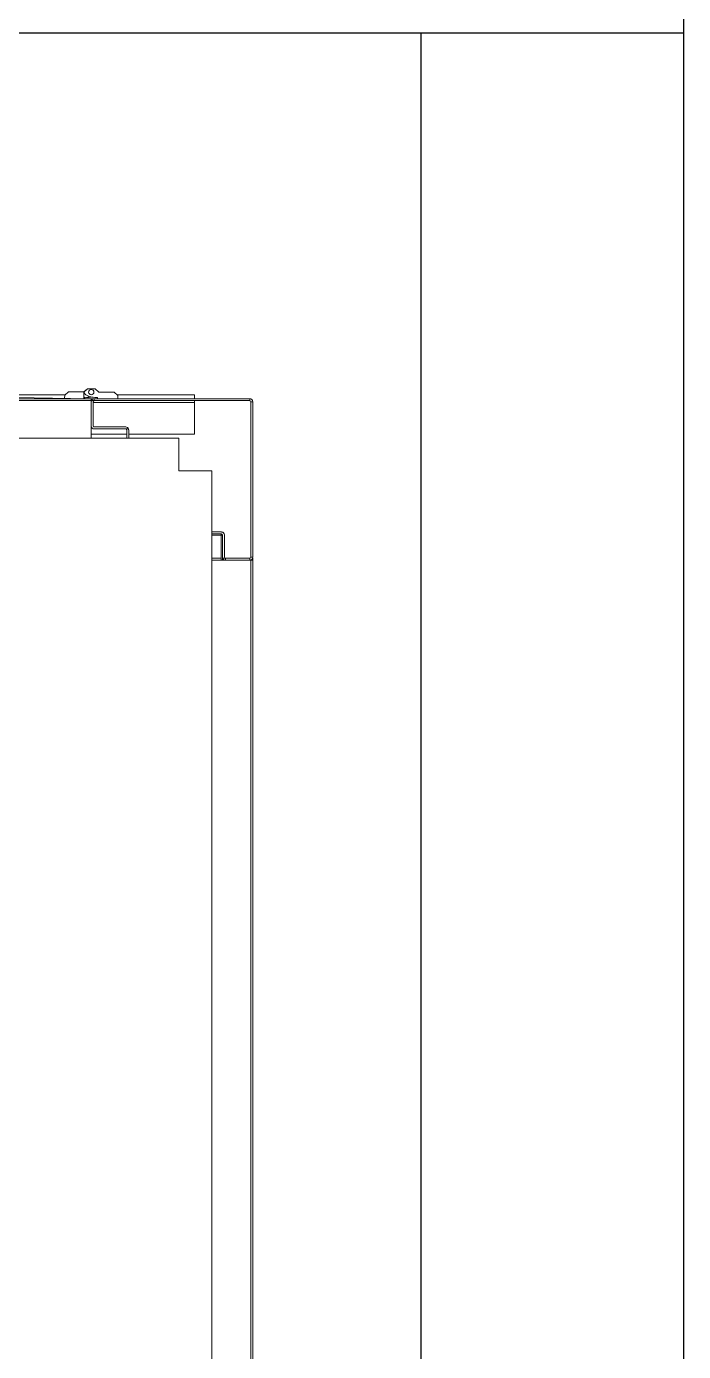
# Model space of a CAD drawing. Header units: millimetres. Extents: x 7703 to 14147, y -5820 to 95.
# Drawn here: x 12818.4 to 12868.4, y -3898.1 to -3797.2 of the extents above; entities that cross this region are included whole.
import ezdxf

# ---------------------------------------------------------------- set-up
doc = ezdxf.new("R2010")
doc.units = ezdxf.units.MM
doc.layers.add('Kıtc-002 Çizgi', color=7, linetype='Continuous')

# ---------------------------------------------------------------- blocks, each defined once
blk = doc.blocks.new('FD-100 SAG')
at = {"color": 1, "linetype": 'Continuous', "lineweight": 15}
for p, q in [((5354.3, 3281), (3994.3, 3281)), ((5354.3, 3282.5), (3995, 3282.5)), ((5354.3, 3281), (5354.3, 3282.5)), ((5354.3, 3282.5), (5355.8, 3282.5)), ((5354.3, 3251.2), (5354.3, 3281)), ((5354.3, 3281), (5354.4, 3281)), ((5355.8, 3280.2), (5354.3, 3280.2)), ((5354.3, 3280.2), (5354.3, 3261.7)), ((5355.8, 3282.5), (5355.8, 3282.3)), ((5355.8, 3280.2), (5355.8, 3261.7)), ((5356.5, 3282.5), (5356.5, 3281)), ((5475, 3282.5), (5356.5, 3282.5)), ((5475, 3281), (5356.5, 3281)), ((5475, 3281), (5475, 3282.5)), ((5477.3, 3280.2), (5475.8, 3280.2)), ((5475.8, 3161.7), (5475.8, 3280.2)), ((5477.3, 3161.7), (5477.3, 3280.2)), ((5354.3, 3261.7), (5355.8, 3261.7)), ((5355.8, 3261.7), (5355.8, 3261.7)), ((5355.8, 3259.6), (5355.8, 3261.7)), ((5355.8, 3261.6), (5355.8, 3261.6)), ((5373.5, 3261), (5356.5, 3261)), ((5422.3, 3251.2), (4342.3, 3251.2)), ((5356.5, 3259.5), (5354.3, 3259.5)), ((5373.3, 3258.5), (5354.3, 3258.5)), ((5355.8, 3259.6), (5355.8, 3259.5)), ((5355.8, 3258.5), (5355.8, 3251.2)), ((5373.5, 3259.5), (5356.5, 3259.5)), ((5373.3, 3258.5), (5373.3, 3259.5)), ((5374.3, 3258.5), (5373.3, 3258.5)), ((5373.3, 3251.2), (5373.3, 3258.5)), ((5374.3, 3251.2), (5374.3, 3258.7)), ((5375.8, 3251.2), (5375.8, 3258.7)), ((5422.3, 3226.2), (5422.3, 3251.2)), ((5450.3, 3238), (5450.3, 3188)), ((5450.3, 3238), (5474.3, 3238)), ((5474.3, 3238), (5475.8, 3238)), ((5474.3, 3238), (5474.3, 3161)), ((5477.3, 3238), (5480.3, 3238)), ((5480.3, 3238), (5480.3, 3179.2)), ((5447.3, 3226.2), (5422.3, 3226.2)), ((5447.3, 2511.2), (5447.3, 3226.2)), ((5453.5, 3188), (5447.3, 3188)), ((5453.5, 3186.5), (5447.3, 3186.5)), ((5450.3, 3186.5), (5450.3, 3159.5)), ((5454.3, 3187.8), (5454.3, 3161.7)), ((5455.8, 3161.7), (5455.8, 3185.7)), ((5479.8, 3179.8), (5477.3, 3179.8)), ((5482.3, 3177), (5479.8, 3179.8)), ((5482.3, 3165.3), (5482.3, 3177)), ((5447.3, 3159.5), (5475.8, 3159.5)), ((5475, 3161), (5456.5, 3161)), ((5475.8, 3161.7), (5477.3, 3161.7)), ((5475.8, 3159.6), (5475.8, 3161.7)), ((5475.8, 1529.5), (5475.8, 3159.5)), ((5475.8, 3159.5), (5477.3, 3159.5)), ((5477.3, 3164.3), (5478.3, 3164.3)), ((5477.3, 3161.7), (5477.3, 3159.5)), ((5477.3, 1529.5), (5477.3, 3159.5)), ((5484.8, 3162.5), (5482.3, 3165.3)), ((5484.8, 3156.6), (5484.8, 3162.5)), ((5484.8, 3156.7), (5484.8, 3159.6)), ((5486.2, 2619.5), (5477.3, 3157.4)), ((5477.3, 3157.4), (5477.3, 3157.4)), ((5477.4, 3154.7), (5478.4, 3154.7)), ((5477.4, 3153.7), (5482.4, 3153.8)), ((5482.3, 3153.8), (5484.8, 3156.6)), ((5484.8, 3156.7), (5482.4, 3153.8)), ((5482.4, 3153.8), (5482.6, 3142.1)), ((5480.1, 3139.3), (5477.6, 3139.2)), ((5482.6, 3142.1), (5480.1, 3139.3)), ((5480.3, 3139.5), (5480.3, 3076.9))]:
    blk.add_line(p, q, dxfattribs=at)
at = {"color": 1, "linetype": 'Continuous', "lineweight": 15, "flags": 128}
blk.add_lwpolyline([(5477.3, 3157.4), (5477.3, 3157.6), (5477.3, 3157.6)], dxfattribs=at)
at = {"color": 1, "linetype": 'Continuous', "lineweight": 15}
blk.add_circle((5482.3, 3159.5), 2, dxfattribs=at)
for centre, radius, start, end in [((5356.5, 3280.2), 2.24, 90, 180), ((5356.5, 3280.2), 0.737, 90, 180), ((5475, 3280.2), 2.24, 0, 90), ((5475, 3280.2), 0.737, 0, 90), ((5356.5, 3261.7), 2.24, 180, 250.7713), ((5356.5, 3261.7), 0.737, 183.1874, 185.1553), ((5356.5, 3261.7), 0.737, 180, 183.1874), ((5356.5, 3261.7), 0.737, 185.1553, 270), ((5373.5, 3258.7), 2.24, 0, 90), ((5356.5, 3261.7), 2.24, 250.7713, 270), ((5373.3, 3258.5), 1.01, 0, 90), ((5373.3, 3258.5), 0.01, 0, 90), ((5373.5, 3258.7), 0.737, 0, 90), ((5453.5, 3185.7), 2.24, 70.7713, 90), ((5453.5, 3185.7), 0.737, 0, 90), ((5453.5, 3185.7), 2.24, 0, 70.7713), ((5456.5, 3161.7), 2.24, 180, 270), ((5456.5, 3161.7), 0.737, 180, 270), ((5475, 3161.7), 0.737, 270, 0), ((5475, 3161.7), 2.24, 270, 289.2287), ((5475, 3161.7), 2.24, 289.2287, 0)]:
    blk.add_arc(centre, radius, start, end, dxfattribs=at)
for points, knots in [([(5478.4, 3154.7), (5478.2, 3156.2), (5478.1, 3157.8), (5478.5, 3159.4), (5478.6, 3159.5)], [0, 0, 0, 0, 0.897989, 1, 1, 1, 1]), ([(5478.3, 3164.3), (5478.3, 3162.8), (5478.3, 3160.3), (5479.1, 3157.1), (5480.4, 3154.9), (5481.7, 3154.2), (5482.3, 3153.8)], [0, 0, 0, 0, 0.362283, 0.645449, 0.828876, 1, 1, 1, 1])]:
    blk.add_open_spline(points, degree=3, knots=knots, dxfattribs=at)

msp = doc.modelspace()

# ---------------------------------------------------------------- linework, layer by layer
msp.add_lwpolyline([(12809.4, -3797.72), (12809.4, -3739.72), (12868.4, -3739.72), (12868.4, -3797.72)], close=True)
at = {"layer": 'Kıtc-002 Çizgi'}
for p, q in [((12848.4, -3797.72), (12848.4, -4381.72)), ((12868.4, -3797.72), (12868.4, -4381.72))]:
    msp.add_line(p, q, dxfattribs=at)

# ---------------------------------------------------------------- block references
at = {"color": 1, "xscale": -0.1000000000021828, "yscale": 0.1000000000021828, "zscale": 0.1000000000021828, "rotation": 270}
msp.add_blockref('FD-100 SAG', (12507.35, -4373.3), dxfattribs=at)

doc.saveas('drawing.dxf')
